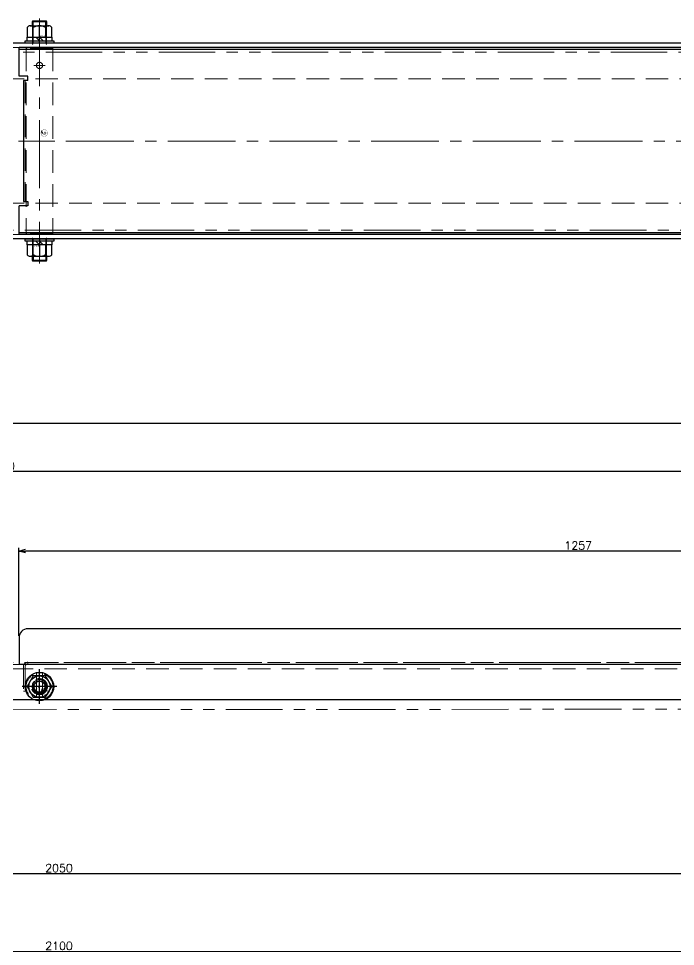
# Model space of a CAD drawing. Header units: millimetres. Extents: x -8731 to 85711, y -14522 to 31379.
# Drawn here: x 29878 to 30616, y -13423 to -12380 of the extents above; entities that cross this region are included whole.
import ezdxf

# ---------------------------------------------------------------- set-up
doc = ezdxf.new("R2010")
doc.units = ezdxf.units.MM
doc.header["$LTSCALE"] = 4
doc.header["$PDMODE"] = 99
doc.header["$PDSIZE"] = 1
for name, pattern in [('CENTER2', [28.575, 19.05, -3.175, 3.175, -3.175]), ('HIDDEN', [9.525, 6.35, -3.175]), ('PHANTOM2', [31.75, 15.875, -3.175, 3.175, -3.175, 3.175, -3.175])]:
    doc.linetypes.add(name, pattern=pattern)
for name, color, linetype, lineweight in [('04_HIDDEN', 2, 'HIDDEN', 13), ('05_CENTER', 4, 'CENTER2', 13), ('06_PHANTOM', 2, 'PHANTOM2', 13), ('08_DIM', 3, 'Continuous', 13)]:
    doc.layers.add(name, color=color, linetype=linetype, lineweight=lineweight)
doc.layers.add('10_DRAFT', color=8, linetype='Continuous', lineweight=0, plot=False)
doc.styles.add('KANJI0', font='txt.shx', dxfattribs={"width": 0.9, "height": 30, "bigfont": 'bigfont'})
doc.styles.add('KSS_TXT', font='txt.shx', dxfattribs={"bigfont": 'extfont2.shx'})
doc.dimstyles.new('KSS_DIM', dxfattribs={"dimscale": 3, "dimtxt": 3, "dimasz": 2.5, "dimexe": 1.25, "dimexo": 0.625, "dimtad": 1, "dimdsep": 46, "dimtxsty": 'KSS_TXT', "dimblk": 'OPEN30', "dimcen": 0, "dimazin": 2, "dimtfac": 0.75, "dimtmove": 0, "dimatfit": 3, "dimldrblk": 'OPEN30', "dimfxl": 1, "dimtolj": 1, "dimarcsym": 0})

# ---------------------------------------------------------------- blocks, each defined once
blk = doc.blocks.new('A$C649B1A8B_1_1')
at = {"color": 0}
blk.add_lwpolyline([(-245, 0), (2325, 0), (2325, 38), (2323, 40), (-243, 40), (-245, 38)], close=True, dxfattribs=at)
at = {"layer": '04_HIDDEN'}
blk.add_line((-245, 5), (2325, 5), dxfattribs=at)
at = {"layer": '05_CENTER'}
blk.add_line((1083, -7.5), (1083, 12.6), dxfattribs=at)
blk = doc.blocks.new('A$C58F16505_1_1')
at = {"color": 0}
for p, q in [((-193, 70), (-1250, 70)), ((-1260, 60), (-1260, 30)), ((-183, 50), (-183, 60)), ((-85, 50), (-183, 50)), ((-1250, 32), (-1251, 32)), ((-2, 32), (-3, 32)), ((-143.8, 30), (-1260, 30)), ((0, 0), (2, 0))]:
    blk.add_line(p, q, dxfattribs=at)
for centre, start, end in [((-1250, 60), 90, 180), ((-193, 60), 0, 90)]:
    blk.add_arc(centre, 10, start, end, dxfattribs=at)
at = {"layer": '04_HIDDEN'}
for p, q in [((-13, 50), (-85, 50)), ((-3, 32), (-1260, 32)), ((-1250, 30), (-1250, 32)), ((-3, 30), (-3, 40)), ((-1255, 28), (-1255, 0)), ((-1253, 28), (-1253, 0)), ((-2, 30), (-143.8, 30)), ((0, 0), (0, 28)), ((2, 0), (2, 28)), ((-1255, 0), (-1253, 0))]:
    blk.add_line(p, q, dxfattribs=at)
for centre, radius, start, end in [((-13, 40), 10, 0, 90), ((-1251, 28), 4, 90, 150), ((-2, 28), 4, 0, 90), ((-1251, 28), 4, 150, 180), ((-1251, 28), 2, 90, 180), ((-2, 28), 2, 0, 90)]:
    blk.add_arc(centre, radius, start, end, dxfattribs=at)
blk = doc.blocks.new('A$C5AD023EE_1_1')
at = {"color": 0}
for p, q in [((-3, 105), (-1260, 105)), ((-1260, 105), (-1260, 73)), ((-3, 68), (-3, 105)), ((-3, 103), (-1260, 103)), ((-1250, 73), (-1260, 73)), ((-1250, 68), (-1250, 73)), ((-1255, -68), (-1255, 68)), ((-1255, 68), (-1250, 68)), ((2, 68), (-3, 68)), ((2, -68), (2, 68)), ((-1250, -68), (-1255, -68)), ((-1250, -68), (-1250, -73)), ((-3, -68), (-3, -105)), ((-3, -68), (2, -68)), ((-1260, -73), (-1260, -105)), ((-1250, -73), (-1260, -73)), ((-3, -103), (-1260, -103)), ((-3, -105), (-1260, -105))]:
    blk.add_line(p, q, dxfattribs=at)
at = {"layer": '04_HIDDEN'}
for p, q in [((-1253, -68), (-1253, 68)), ((0, -68), (0, 68))]:
    blk.add_line(p, q, dxfattribs=at)
at = {"layer": '05_CENTER'}
blk.add_line((12, 0), (-1260.5, 0), dxfattribs=at)
blk = doc.blocks.new('A$C59254CCD_1_1')
at = {"color": 0}
for p, q in [((1, 15), (0, 14)), ((0, 14), (0, -14)), ((1, 15), (209, 15)), ((1, 15), (1, -15)), ((209, 15), (209, -15)), ((209, 15), (210, 14)), ((210, 14), (210, -14)), ((-30, 7), (-29, 8)), ((-30, 7), (-5, 7)), ((-30, 7), (-30, -7)), ((-29, 8), (0, 8)), ((-29, -8), (-29, 8)), ((-5, 8), (-5, -8)), ((-5, 7), (-4, 8)), ((239, 8), (210, 8)), ((215, 7), (214, 8)), ((215, 8), (215, -8)), ((240, 7), (215, 7)), ((239, -8), (239, 8)), ((240, 7), (239, 8)), ((240, 7), (240, -7)), ((-30, -7), (-5, -7)), ((-30, -7), (-29, -8)), ((-29, -8), (0, -8)), ((-5, -7), (-4, -8)), ((239, -8), (210, -8)), ((215, -7), (214, -8)), ((240, -7), (215, -7)), ((240, -7), (239, -8)), ((0, -14), (1, -15)), ((1, -15), (209, -15)), ((209, -15), (210, -14))]:
    blk.add_line(p, q, dxfattribs=at)
blk.add_circle((20, 0), 3.5, dxfattribs=at)
at = {"layer": '05_CENTER'}
for p, q in [((20, 6.4), (20, -6.4)), ((-32.7, 0), (242.7, 0))]:
    blk.add_line(p, q, dxfattribs=at)
at = {"layer": '10_DRAFT'}
for p, q in [((105, 15), (105, -15)), ((93.1, 2.5), (96.1, 2.5))]:
    blk.add_line(p, q, dxfattribs=at)
at = {"layer": '10_DRAFT', "style": 'KSS_TXT'}
blk.add_text('⑨', height=6, dxfattribs=at).set_placement((91.8, 1.6))
blk = doc.blocks.new('M16Nza_1_1_1')
at = {"color": 0}
for p, q in [((-13.9, 17.7), (-13.9, 6.6)), ((-10.4, 19.6), (10.4, 19.6)), ((-6.9, 6.6), (-6.9, 17.7)), ((6.9, 17.7), (6.9, 6.6)), ((13.9, 6.6), (13.9, 17.7)), ((-14, 2.6), (-14, 6.6)), ((-14, 6.6), (14, 6.6)), ((-4, 6.6), (0, 2.6)), ((0, 6.6), (4, 2.6)), ((14, 6.6), (14, 2.6))]:
    blk.add_line(p, q, dxfattribs=at)
at = {"color": 0, "linetype": 'CENTER2'}
blk.add_line((0, 0), (0, 19.6), dxfattribs=at)
at = {"color": 0}
blk.add_lwpolyline([(-16, 2.6), (16, 2.6), (16, 0), (-16, 0)], close=True, dxfattribs=at)
for centre, radius, start, end in [((-10.4, 15.4), 4.16, 33.626, 146.374), ((0, 5.7), 13.8, 60, 120), ((10.4, 15.4), 4.16, 33.626, 146.374)]:
    blk.add_arc(centre, radius, start, end, dxfattribs=at)
at = {"layer": '10_DRAFT', "style": 'KANJI0', "width": 0.82}
blk.add_text('Ｍ１６', height=1.71, dxfattribs=at).set_placement((0.4, 6.8))
blk = doc.blocks.new('A$C715B031A_1_1')
at = {"color": 0}
blk.add_lwpolyline([(-245, 20), (2325, 20), (2325, -18), (2323, -20), (-243, -20), (-245, -18)], close=True, dxfattribs=at)
blk.add_circle((1083, -5), 9, dxfattribs=at)
at = {"layer": '04_HIDDEN'}
blk.add_line((-245, 15), (2325, 15), dxfattribs=at)
at = {"layer": '05_CENTER'}
for p, q in [((1083, -19.8), (1083, 9.8)), ((1068.2, -5), (1097.8, -5))]:
    blk.add_line(p, q, dxfattribs=at)
blk = doc.blocks.new('16b_1_1_1')
at = {"color": 0}
for p, q in [((-6.9, 12), (-13.9, 0)), ((6.9, 12), (-6.9, 12)), ((13.9, 0), (6.9, 12)), ((-13.9, 0), (-6.9, -12)), ((6.9, -12), (13.9, 0)), ((-6.9, -12), (6.9, -12))]:
    blk.add_line(p, q, dxfattribs=at)
at = {"color": 0, "linetype": 'CENTER2'}
for p, q in [((0, 19.5), (0, -19.5)), ((-19.5, 0), (19.5, 0))]:
    blk.add_line(p, q, dxfattribs=at)
at = {"color": 0}
for radius in [16, 12, 8, 6.25]:
    blk.add_circle((0, 0), radius, dxfattribs=at)
at = {"layer": '10_DRAFT', "style": 'KANJI0', "width": 0.82}
blk.add_text('Ｍ１６', height=1.71, dxfattribs=at).set_placement((0.4, 0.2))
blk = doc.blocks.new('A$C191155EC_1_1')
at = {"layer": '06_PHANTOM', "color": 6}
blk.add_lwpolyline([(-2680, 100), (27, 100), (27, -100), (-2680, -100)], close=True, dxfattribs=at)
blk = doc.blocks.new('A$C3BCF241E_1_1')
at = {"color": 0}
blk.add_lwpolyline([(0, 27), (-2635, 27, 0.353018), (-2654.5, 11.2), (-2679.2, -102.6, 0.798529), (-2617.3, -131.4), (-2540.8, -32.7, -0.232047), (-2525, -25), (0, -27, 1.000411), (0, 27)], format="xyb", dxfattribs=at)
blk = doc.blocks.new('A$C28D5414C_1_1')
at = {"color": 0}
for radius in [15, 8, 7]:
    blk.add_circle((0, 0), radius, dxfattribs=at)
at = {"layer": '04_HIDDEN'}
for p, q in [((-14.6, 3.5), (14.6, 3.5)), ((-14.6, -3.5), (14.6, -3.5))]:
    blk.add_line(p, q, dxfattribs=at)
at = {"layer": '05_CENTER'}
for p, q in [((0, 18), (0, -18)), ((-18, 0), (18, 0))]:
    blk.add_line(p, q, dxfattribs=at)
at = {"layer": '10_DRAFT'}
blk.add_line((2.6, 2.5), (5.6, 2.5), dxfattribs=at)
at = {"layer": '10_DRAFT', "style": 'KSS_TXT'}
blk.add_text('⑨', height=6, dxfattribs=at).set_placement((1.2, 1.6))
blk = doc.blocks.new('_Open30')
at = {"color": 0, "linetype": 'ByBlock', "lineweight": -2}
for p, q in [((-1, 0.27), (0, 0)), ((0, 0), (-1, -0.27)), ((0, 0), (-1, 0))]:
    blk.add_line(p, q, dxfattribs=at)
blk = doc.blocks.new('*D3570')
at = {"layer": '08_DIM', "color": 0, "lineweight": -2, "transparency": 16777216}
for p, q in [((28873.4, -13321.6), (28873.4, -13432.5)), ((30973.4, -13321.6), (30973.4, -13432.5)), ((28880.9, -13428.8), (30965.9, -13428.8))]:
    blk.add_line(p, q, dxfattribs=at)
at = {"layer": 'Defpoints', "color": 0, "transparency": 16777216}
for p in [(28873.4, -13319.7), (30973.4, -13319.7), (30973.4, -13428.8)]:
    blk.add_point(p, dxfattribs=at)
at = {"layer": '08_DIM', "color": 0, "lineweight": -2, "transparency": 16777216, "xscale": 7.5, "yscale": 7.5, "zscale": 7.5, "rotation": 180}
blk.add_blockref('_Open30', (28873.4, -13428.8), dxfattribs=at)
at = {"layer": '08_DIM', "color": 0, "lineweight": -2, "transparency": 16777216, "xscale": 7.5, "yscale": 7.5, "zscale": 7.5}
blk.add_blockref('_Open30', (30973.4, -13428.8), dxfattribs=at)
at = {"layer": '08_DIM', "color": 0, "transparency": 16777216, "insert": (29923.4, -13422.4), "char_height": 9, "attachment_point": 5, "style": 'KSS_TXT'}
blk.add_mtext('\\A1;2100', dxfattribs=at)
blk = doc.blocks.new('*D3572')
at = {"layer": '08_DIM', "color": 0, "lineweight": -2, "transparency": 16777216}
for p, q in [((28898.4, -13147.6), (28898.4, -13345.1)), ((30948.4, -13147.6), (30948.4, -13345.1)), ((30940.9, -13341.4), (28905.9, -13341.4))]:
    blk.add_line(p, q, dxfattribs=at)
at = {"layer": 'Defpoints', "color": 0, "transparency": 16777216}
for p in [(28898.4, -13145.8), (30948.4, -13145.8), (28898.4, -13341.4)]:
    blk.add_point(p, dxfattribs=at)
at = {"layer": '08_DIM', "color": 0, "lineweight": -2, "transparency": 16777216, "xscale": 7.5, "yscale": 7.5, "zscale": 7.5, "rotation": 180}
blk.add_blockref('_Open30', (28898.4, -13341.4), dxfattribs=at)
at = {"layer": '08_DIM', "color": 0, "lineweight": -2, "transparency": 16777216, "xscale": 7.5, "yscale": 7.5, "zscale": 7.5}
blk.add_blockref('_Open30', (30948.4, -13341.4), dxfattribs=at)
at = {"layer": '08_DIM', "color": 0, "transparency": 16777216, "insert": (29923.4, -13335), "char_height": 9, "attachment_point": 5, "style": 'KSS_TXT'}
blk.add_mtext('\\A1;2050', dxfattribs=at)
blk = doc.blocks.new('*D3574')
at = {"layer": '08_DIM', "color": 0, "lineweight": -2, "transparency": 16777216}
for p, q in [((28538.4, -13076.6), (28538.4, -12831.3)), ((28545.9, -12835), (31165.9, -12835)), ((31173.4, -13062.7), (31173.4, -12831.3))]:
    blk.add_line(p, q, dxfattribs=at)
at = {"layer": 'Defpoints', "color": 0, "transparency": 16777216}
for p in [(31173.4, -12835), (31173.4, -13064.5), (28538.4, -13078.5)]:
    blk.add_point(p, dxfattribs=at)
at = {"layer": '08_DIM', "color": 0, "lineweight": -2, "transparency": 16777216, "xscale": 7.5, "yscale": 7.5, "zscale": 7.5, "rotation": 180}
blk.add_blockref('_Open30', (28538.4, -12835), dxfattribs=at)
at = {"layer": '08_DIM', "color": 0, "lineweight": -2, "transparency": 16777216, "xscale": 7.5, "yscale": 7.5, "zscale": 7.5}
blk.add_blockref('_Open30', (31173.4, -12835), dxfattribs=at)
at = {"layer": '08_DIM', "color": 0, "transparency": 16777216, "insert": (29855.9, -12828.6), "char_height": 9, "attachment_point": 5, "style": 'KSS_TXT'}
blk.add_mtext('\\A1;2635', dxfattribs=at)
blk = doc.blocks.new('*D3577')
at = {"layer": '08_DIM', "color": 0, "lineweight": -2, "transparency": 16777216}
for p, q in [((28573.4, -13104.1), (28573.4, -12885.6)), ((31143.4, -13104.1), (31143.4, -12885.6)), ((31135.9, -12889.3), (28580.9, -12889.3))]:
    blk.add_line(p, q, dxfattribs=at)
at = {"layer": 'Defpoints', "color": 0, "transparency": 16777216}
for p in [(28573.4, -12889.3), (28573.4, -13106), (31143.4, -13106)]:
    blk.add_point(p, dxfattribs=at)
at = {"layer": '08_DIM', "color": 0, "lineweight": -2, "transparency": 16777216, "xscale": 7.5, "yscale": 7.5, "zscale": 7.5, "rotation": 180}
blk.add_blockref('_Open30', (28573.4, -12889.3), dxfattribs=at)
at = {"layer": '08_DIM', "color": 0, "lineweight": -2, "transparency": 16777216, "xscale": 7.5, "yscale": 7.5, "zscale": 7.5}
blk.add_blockref('_Open30', (31143.4, -12889.3), dxfattribs=at)
at = {"layer": '08_DIM', "color": 0, "transparency": 16777216, "insert": (29858.4, -12883), "char_height": 9, "attachment_point": 5, "style": 'KSS_TXT'}
blk.add_mtext('\\A1;2570', dxfattribs=at)
blk = doc.blocks.new('*D3582')
at = {"layer": '08_DIM', "color": 0, "lineweight": -2, "transparency": 16777216}
for p, q in [((29878.4, -13074.1), (29878.4, -12975)), ((31127.9, -12978.7), (29885.9, -12978.7)), ((31135.4, -13094.1), (31135.4, -12975))]:
    blk.add_line(p, q, dxfattribs=at)
at = {"layer": 'Defpoints', "color": 0, "transparency": 16777216}
for p in [(29878.4, -12978.7), (29878.4, -13076), (31135.4, -13096)]:
    blk.add_point(p, dxfattribs=at)
at = {"layer": '08_DIM', "color": 0, "lineweight": -2, "transparency": 16777216, "xscale": 7.5, "yscale": 7.5, "zscale": 7.5, "rotation": 180}
blk.add_blockref('_Open30', (29878.4, -12978.7), dxfattribs=at)
at = {"layer": '08_DIM', "color": 0, "lineweight": -2, "transparency": 16777216, "xscale": 7.5, "yscale": 7.5, "zscale": 7.5}
blk.add_blockref('_Open30', (31135.4, -12978.7), dxfattribs=at)
at = {"layer": '08_DIM', "color": 0, "transparency": 16777216, "insert": (30506.9, -12972.4), "char_height": 9, "attachment_point": 5, "style": 'KSS_TXT'}
blk.add_mtext('\\A1;1257', dxfattribs=at)

msp = doc.modelspace()

# ---------------------------------------------------------------- linework, layer by layer
for p, q in [((29893.44255, -12383.85315), (29894.44255, -12382.85315)), ((29893.44255, -12388.25315), (29893.44255, -12383.85315)), ((29909.44255, -12383.85315), (29893.44255, -12383.85315)), ((29894.44255, -12382.85315), (29908.44255, -12382.85315)), ((29894.44255, -12388.25315), (29894.44255, -12382.85315)), ((29908.44255, -12382.85315), (29909.44255, -12383.85315)), ((29908.44255, -12388.25315), (29908.44255, -12382.85315)), ((29909.44255, -12383.85315), (29909.44255, -12388.25315)), ((30983.44255, -12407.85315), (28868.44255, -12407.85315)), ((30983.44255, -12627.85315), (28868.44255, -12627.85315)), ((29893.44255, -12651.85315), (29893.44255, -12647.45315)), ((29894.44255, -12647.45315), (29894.44255, -12652.85315)), ((29908.44255, -12647.45315), (29908.44255, -12652.85315)), ((29909.44255, -12647.45315), (29909.44255, -12651.85315)), ((29893.44255, -12651.85315), (29909.44255, -12651.85315)), ((29894.44255, -12652.85315), (29893.44255, -12651.85315)), ((29908.44255, -12652.85315), (29894.44255, -12652.85315)), ((29909.44255, -12651.85315), (29908.44255, -12652.85315)), ((30993.44255, -13145.9876), (28781.67131, -13145.9876))]:
    msp.add_line(p, q)

# ---------------------------------------------------------------- block references
for name, p in [('M16Nza_1_1_1', (29901.44255, -12407.85315)), ('A$C58F16505_1_1', (31138.44255, -13135.9876))]:
    msp.add_blockref(name, p)
at = {"rotation": 180}
for name, p in [('A$C191155EC_1_1', (28538.44255, -12517.85315)), ('M16Nza_1_1_1', (29901.44255, -12627.85315)), ('16b_1_1_1', (29901.44255, -13130.9876))]:
    msp.add_blockref(name, p, dxfattribs=at)
at = {"xscale": -1, "rotation": 180}
msp.add_blockref('A$C5AD023EE_1_1', (31138.44255, -12517.85315), dxfattribs=at)
at = {"layer": '04_HIDDEN', "rotation": 270}
for name, p in [('A$C59254CCD_1_1', (29901.44255, -12412.85315)), ('A$C28D5414C_1_1', (29901.44255, -13130.9876))]:
    msp.add_blockref(name, p, dxfattribs=at)
at = {"layer": '04_HIDDEN', "xscale": -1, "rotation": 180}
msp.add_blockref('A$C649B1A8B_1_1', (28818.44255, -12407.85315), dxfattribs=at)
at = {"layer": '04_HIDDEN'}
for name, p in [('A$C649B1A8B_1_1', (28818.44255, -12627.85315)), ('A$C715B031A_1_1', (28818.44255, -13125.9876))]:
    msp.add_blockref(name, p, dxfattribs=at)
at = {"layer": '06_PHANTOM', "color": 6, "xscale": -1}
msp.add_blockref('A$C3BCF241E_1_1', (28538.44255, -13130.9876), dxfattribs=at)

# ---------------------------------------------------------------- dimensions: what is measured, and where the dimension line sits
at = {"layer": '08_DIM'}
for base, p1, p2, picture, middle in [((31173.44255, -12835.00286), (28538.44255, -13078.4876), (31173.44255, -13064.52891), '*D3574', (29855.94255, -12828.62161)), ((28573.44255, -12889.33143), (31143.44255, -13105.9876), (28573.44255, -13105.9876), '*D3577', (29858.44255, -12882.95018)), ((29878.44255, -12978.73654), (31135.44255, -13095.9876), (29878.44255, -13075.9876), '*D3582', (30506.94255, -12972.35529))]:
    dim = msp.add_linear_dim(base=base, p1=p1, p2=p2, angle=180, dimstyle='KSS_DIM', override={"dimscale": 3}, dxfattribs=at)
    dim.commit()
    dim.dimension.update_dxf_attribs({"geometry": picture, "text_midpoint": middle})
for base, p1, p2, picture, middle in [((28898.44255, -13341.37007), (30948.44255, -13145.75371), (28898.44255, -13145.75371), '*D3572', (29923.44255, -13334.98882)), ((30973.44255, -13428.77323), (28873.44255, -13319.72902), (30973.44255, -13319.72902), '*D3570', (29923.44255, -13422.39823))]:
    dim = msp.add_linear_dim(base=base, p1=p1, p2=p2, dimstyle='KSS_DIM', override={"dimscale": 3}, dxfattribs=at)
    dim.commit()
    dim.dimension.update_dxf_attribs({"geometry": picture, "text_midpoint": middle})

doc.saveas('drawing.dxf')
